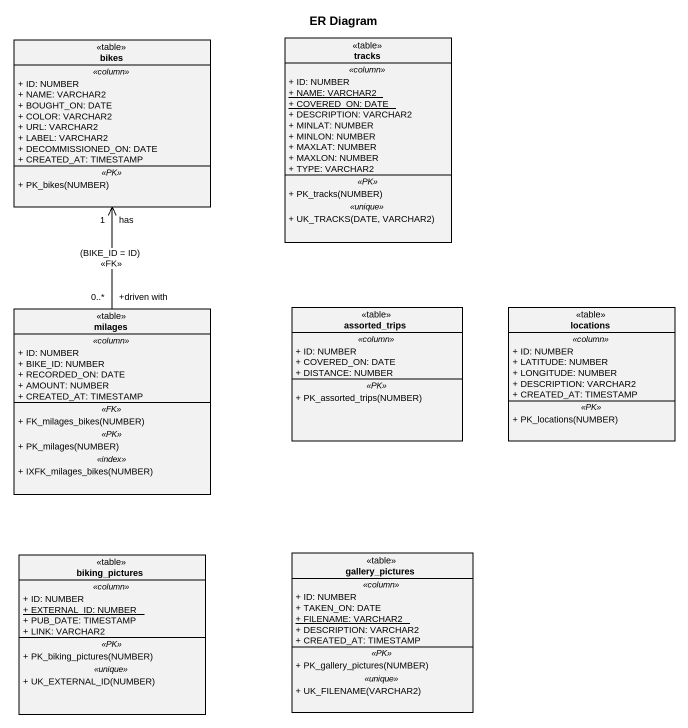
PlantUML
@startuml
title ER Diagram
hide circle
hide empty members
skinparam classAttributeIconSize 0
class bikes <<table>> {
  .. <<column>> ..
  + ID: NUMBER
  + NAME: VARCHAR2
  + BOUGHT_ON: DATE
  + COLOR: VARCHAR2
  + URL: VARCHAR2
  + LABEL: VARCHAR2
  + DECOMMISSIONED_ON: DATE
  + CREATED_AT: TIMESTAMP
  .. <<PK>> ..
  + PK_bikes(NUMBER)
}
class tracks <<table>> {
  .. <<column>> ..
  + ID: NUMBER
  {static} + NAME: VARCHAR2
  {static} + COVERED_ON: DATE
  + DESCRIPTION: VARCHAR2
  + MINLAT: NUMBER
  + MINLON: NUMBER
  + MAXLAT: NUMBER
  + MAXLON: NUMBER
  + TYPE: VARCHAR2
  .. <<PK>> ..
  + PK_tracks(NUMBER)
  .. <<unique>> ..
  + UK_TRACKS(DATE, VARCHAR2)
}
class milages <<table>> {
  .. <<column>> ..
  + ID: NUMBER
  + BIKE_ID: NUMBER
  + RECORDED_ON: DATE
  + AMOUNT: NUMBER
  + CREATED_AT: TIMESTAMP
  .. <<FK>> ..
  + FK_milages_bikes(NUMBER)
  .. <<PK>> ..
  + PK_milages(NUMBER)
  .. <<index>> ..
  + IXFK_milages_bikes(NUMBER)
}
class assorted_trips <<table>> {
  .. <<column>> ..
  + ID: NUMBER
  + COVERED_ON: DATE
  + DISTANCE: NUMBER
  .. <<PK>> ..
  + PK_assorted_trips(NUMBER)
}
class locations <<table>> {
  .. <<column>> ..
  + ID: NUMBER
  + LATITUDE: NUMBER
  + LONGITUDE: NUMBER
  + DESCRIPTION: VARCHAR2
  + CREATED_AT: TIMESTAMP
  .. <<PK>> ..
  + PK_locations(NUMBER)
}
class biking_pictures <<table>> {
  .. <<column>> ..
  + ID: NUMBER
  {static} + EXTERNAL_ID: NUMBER
  + PUB_DATE: TIMESTAMP
  + LINK: VARCHAR2
  .. <<PK>> ..
  + PK_biking_pictures(NUMBER)
  .. <<unique>> ..
  + UK_EXTERNAL_ID(NUMBER)
}
class gallery_pictures <<table>> {
  .. <<column>> ..
  + ID: NUMBER
  + TAKEN_ON: DATE
  {static} + FILENAME: VARCHAR2
  + DESCRIPTION: VARCHAR2
  + CREATED_AT: TIMESTAMP
  .. <<PK>> ..
  + PK_gallery_pictures(NUMBER)
  .. <<unique>> ..
  + UK_FILENAME(VARCHAR2)
}
milages "+driven with\n0..*" -up-> "has\n1" bikes : (BIKE_ID = ID)\n<<FK>>
@enduml
